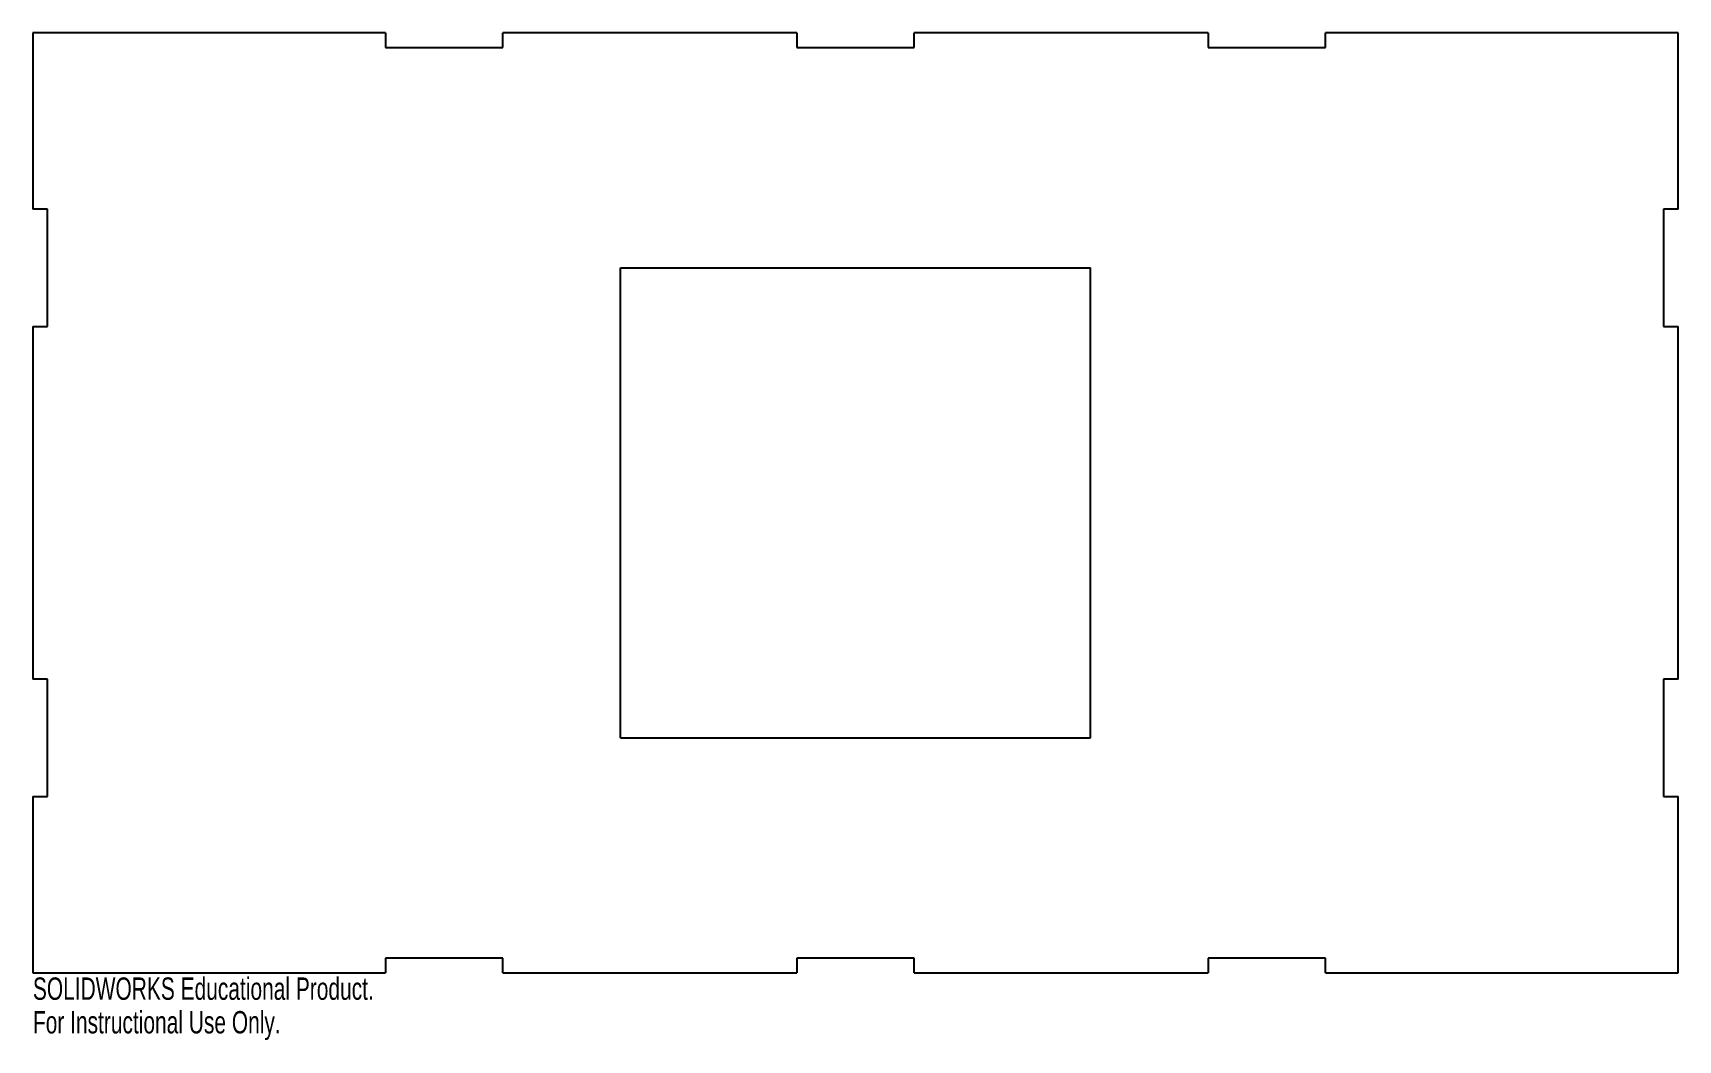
# Model space of a CAD drawing. Header units: inches. Extents: x 0 to 14, y -0.6 to 8.
import ezdxf

# ---------------------------------------------------------------- set-up
doc = ezdxf.new("R2010")
doc.units = ezdxf.units.IN
doc.header["$MEASUREMENT"] = 0
doc.styles.add('SLDTEXTSTYLE0', font='TXT', dxfattribs={"width": 0.7})

msp = doc.modelspace()

# ---------------------------------------------------------------- linework, layer by layer
at = {"color": 7, "linetype": 'Continuous', "lineweight": 25}
for p, q in [((3, 8), (0, 8)), ((0, 8), (0, 6.5)), ((3, 8), (3, 7.875)), ((4, 7.875), (4, 8)), ((6.5, 8), (4, 8)), ((6.5, 8), (6.5, 7.875)), ((7.5, 7.875), (7.5, 8)), ((10, 8), (7.5, 8)), ((10, 8), (10, 7.875)), ((11, 7.875), (11, 8)), ((14, 8), (11, 8)), ((14, 6.5), (14, 8)), ((3, 7.875), (4, 7.875)), ((6.5, 7.875), (7.5, 7.875)), ((10, 7.875), (11, 7.875)), ((0.125, 6.5), (0, 6.5)), ((0.125, 5.5), (0.125, 6.5)), ((14, 6.5), (13.875, 6.5)), ((13.875, 6.5), (13.875, 5.5)), ((5, 6), (9, 6)), ((5, 2), (5, 6)), ((9, 2), (9, 6)), ((0, 5.5), (0, 2.5)), ((0, 5.5), (0.125, 5.5)), ((13.875, 5.5), (14, 5.5)), ((14, 2.5), (14, 5.5)), ((0.125, 2.5), (0, 2.5)), ((0.125, 1.5), (0.125, 2.5)), ((14, 2.5), (13.875, 2.5)), ((13.875, 2.5), (13.875, 1.5)), ((5, 2), (9, 2)), ((0, 1.5), (0, 0)), ((0, 1.5), (0.125, 1.5)), ((13.875, 1.5), (14, 1.5)), ((14, 0), (14, 1.5)), ((0, 0), (3, 0)), ((4, 0.125), (3, 0.125)), ((3, 0.125), (3, 0)), ((4, 0), (4, 0.125)), ((4, 0), (6.5, 0)), ((7.5, 0.125), (6.5, 0.125)), ((6.5, 0.125), (6.5, 0)), ((7.5, 0), (7.5, 0.125)), ((7.5, 0), (10, 0)), ((11, 0.125), (10, 0.125)), ((10, 0.125), (10, 0)), ((11, 0), (11, 0.125)), ((11, 0), (14, 0))]:
    msp.add_line(p, q, dxfattribs=at)

# ---------------------------------------------------------------- texts
at = {"color": 7, "linetype": 'Continuous', "char_height": 0.1903, "attachment_point": 1, "style": 'SLDTEXTSTYLE0'}
for s, insert in [('SOLIDWORKS Educational Product.', (0, -0.04)), ('For Instructional Use Only.', (0, -0.326))]:
    msp.add_mtext(s, dxfattribs=dict(at, insert=insert))

doc.saveas('drawing.dxf')
